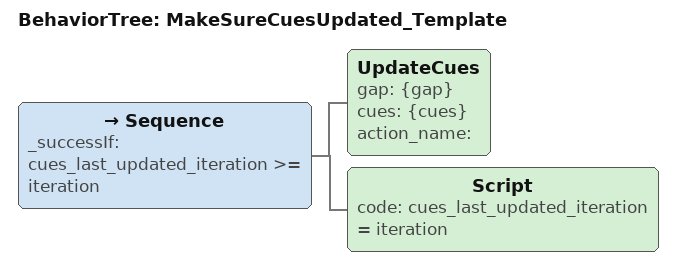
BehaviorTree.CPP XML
<?xml version="1.0" encoding="UTF-8"?>
<root BTCPP_format="4">
  <!-- Update Cues Structure
      NOTE: This could be a more complex behavior tree if deciding on cues -->
  <BehaviorTree ID="MakeSureCuesUpdated_Template">
    <Sequence _successIf="cues_last_updated_iteration >= iteration">
      <!-- NOTE: if cues is uninitialized, this assumes it is the first iteration -->
      <UpdateCues gap="{gap}"
                  cues="{cues}"
                  action_name="" />
      <Script code="cues_last_updated_iteration = iteration" />
    </Sequence>
  </BehaviorTree>
</root>
